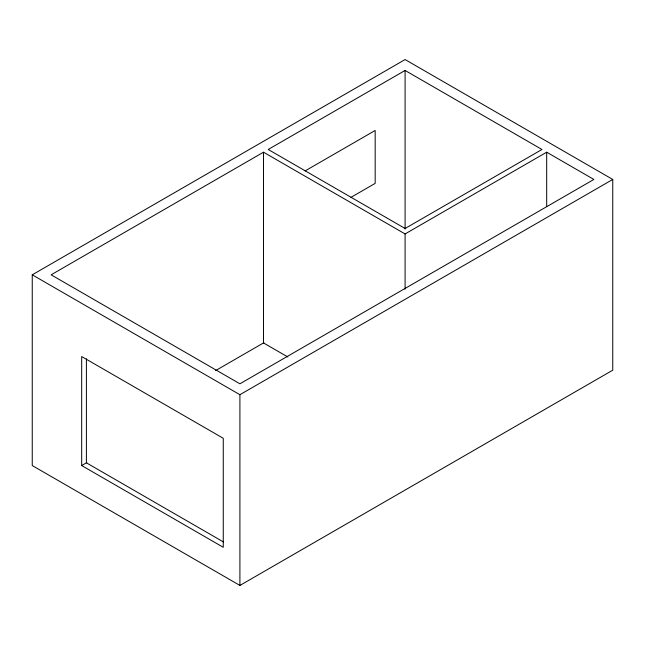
<?xml version="1.0" encoding="UTF-8"?>
<svg xmlns="http://www.w3.org/2000/svg" width="645" height="645" viewBox="0 0 645 645"><rect width="100%" height="100%" fill="white"/><g stroke="black" fill="none" stroke-linecap="round" stroke-linejoin="round"><path stroke-width="0.97" d="M32.25 274.818L405.092 59.558L612.75 179.447L612.75 370.182L239.908 585.442L32.25 465.553L32.25 274.818L239.908 394.708L612.75 179.447M263.507 152.196L51.124 274.818L239.908 383.807L593.876 179.447L546.678 152.196L405.092 233.942L263.507 152.196L263.507 342.938L287.831 356.975M405.092 70.458L268.223 149.479L405.092 228.491L541.961 149.479L405.092 70.458L405.092 229.072M305.125 170.909L375.172 130.467L375.172 183.382L350.961 197.362M215.632 370.577L263.853 342.737M81.681 465.545L223.267 547.291L223.267 438.294L81.681 356.548L81.681 465.545L86.825 462.57M223.638 542.058L86.398 462.82L86.398 358.83M546.678 152.196L546.678 206.408M405.092 233.942L405.092 289.154M239.908 394.708L239.908 585.442"/></g></svg>
